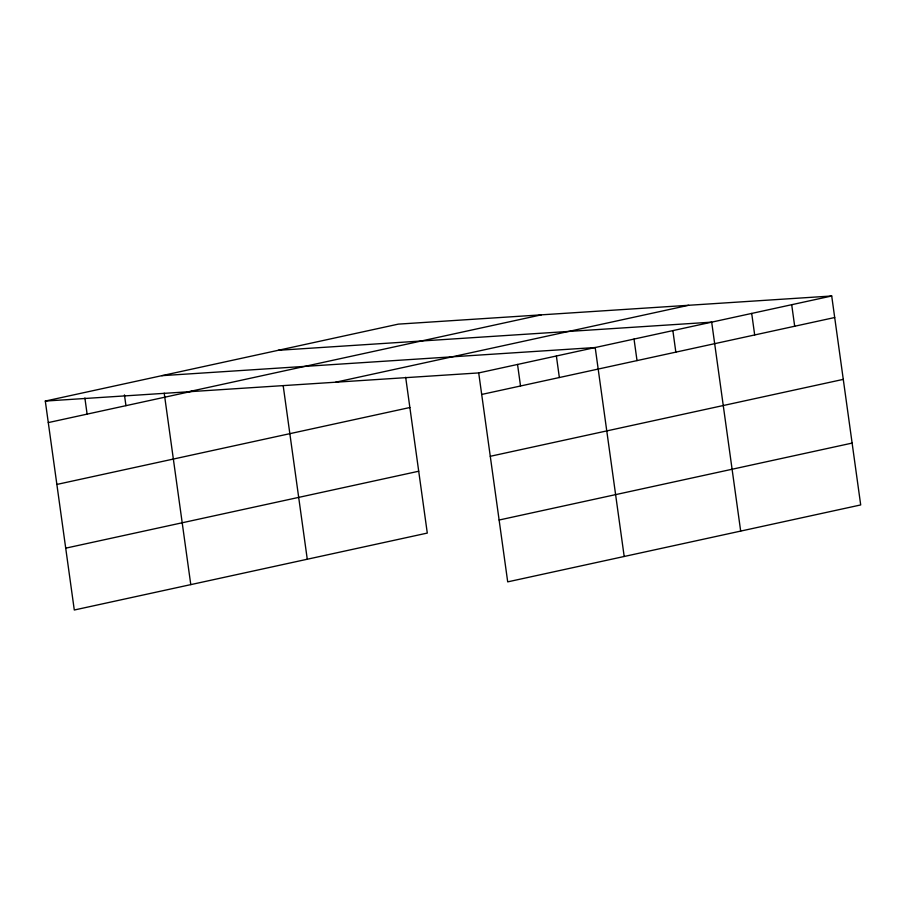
<?xml version="1.0" encoding="UTF-8"?>
<svg xmlns="http://www.w3.org/2000/svg" width="906" height="906" viewBox="0 0 906 906"><rect width="100%" height="100%" fill="white"/><g stroke="black" fill="none" stroke-linecap="round" stroke-linejoin="round"><path stroke-width="1.36" d="M405.673 377.281L427.292 533.079L74.292 610.01L45.3 401.064L398.3 324.133L831.708 295.99L860.7 504.936L507.7 581.867L478.708 372.921L831.708 295.99M188.323 391.777L541.324 314.846M48.29 422.592L192.899 391.075M335.684 382.207L688.685 305.277M56.874 484.438L409.863 407.519M481.698 394.45L834.698 317.519M65.708 548.164L418.708 471.233M490.282 456.296L843.271 379.376M499.127 520.021L852.116 443.091M278.278 350.294L711.686 322.151L740.678 531.097M161.789 375.673L595.197 347.53L624.189 556.477M45.3 401.064L478.708 372.921M791.697 304.71L794.687 326.239M751.697 313.431L754.687 334.96M672.864 330.611L675.842 352.14M634.03 339.07L637.02 360.599M556.375 355.99L559.353 377.519M517.541 364.45L520.531 385.99M283.17 385.56L307.27 559.24M164.213 393.17L190.781 584.619M124.45 394.903L125.945 405.661M84.881 397.983L87.112 414.133"/></g></svg>
